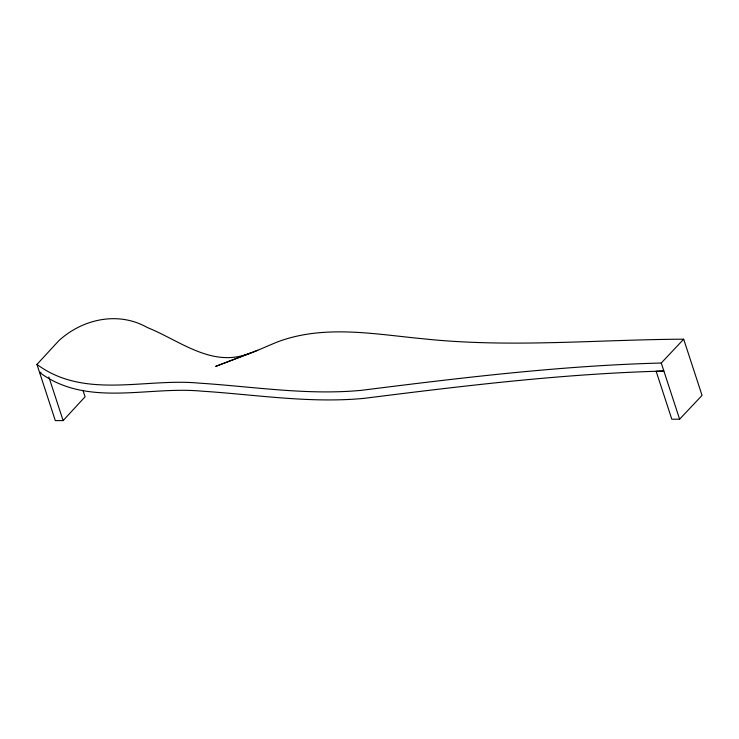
<?xml version="1.0" encoding="UTF-8"?>
<svg xmlns="http://www.w3.org/2000/svg" width="739" height="739" viewBox="0 0 739 739"><rect width="100%" height="100%" fill="white"/><g stroke="black" fill="none" stroke-linecap="round" stroke-linejoin="round"><path stroke-width="1.11" d="M82.971 390.303L85.087 396.788L63.12 420.593L55.314 420.611L36.95 364.429L58.917 340.624C82.823 318.814 118.388 311.064 147.32 327.525C177.951 339.755 209.128 365.666 243.972 355.2C256.479 351.607 268.008 345.427 280.183 340.928C326.37 324.68 375.874 334.351 423.244 338.785C507.222 347.773 591.717 340.088 675.889 339.247L683.686 339.21L702.05 395.393L679.621 419.198L671.816 419.216L656.14 371.246L663.881 371.043C563.358 373.694 463.649 385.841 364.031 398.358C309.77 403.531 255.629 394.608 201.562 391.143C147.541 386.007 87.248 407.697 39.573 372.456A72.108 51.906 42.7 0 0 41.005 372.354M36.95 364.429C84.625 399.67 144.918 377.98 198.939 383.116C253.006 386.58 307.147 395.504 361.408 390.331C461.025 377.814 560.735 365.666 661.257 363.015L683.686 339.21M257.791 350.258L215.696 366.387L250.927 352.937M661.257 363.015L679.621 419.198M48.857 376.973L63.12 420.593"/></g></svg>
